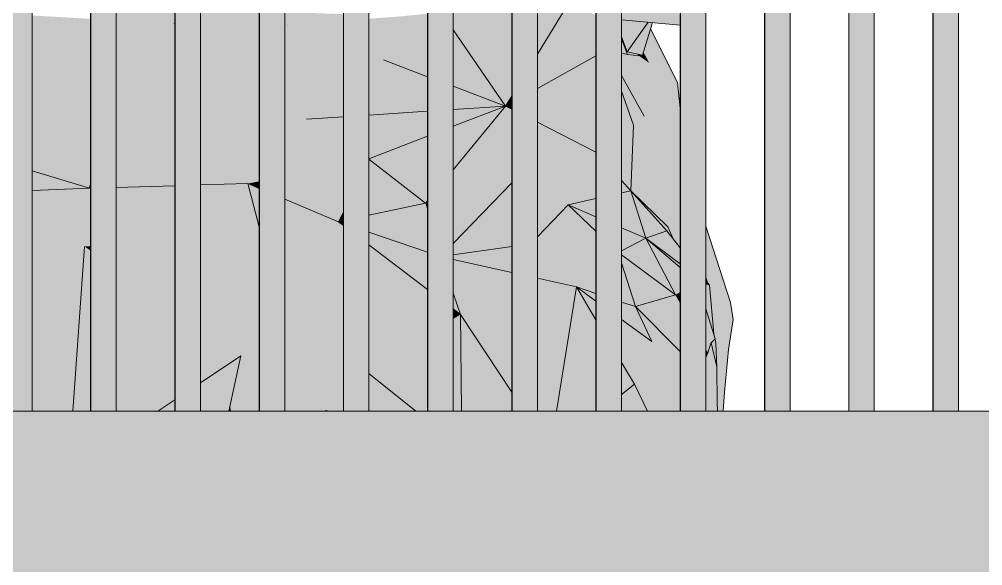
# Model space of a CAD drawing. Header units: millimetres. Extents: x 365175 to 2667127, y -330297 to -162108.
# Drawn here: x 1911026 to 1912167, y -319094 to -318447 of the extents above; entities that cross this region are included whole.
import ezdxf

# ---------------------------------------------------------------- set-up
doc = ezdxf.new("R2010")
doc.units = ezdxf.units.MM
doc.header["$MEASUREMENT"] = 0
doc.layers.add('Cars', color=7, linetype='Continuous')
doc.layers.add('TopoAlt', color=7, linetype='Continuous')

# ---------------------------------------------------------------- blocks, each defined once
blk = doc.blocks.new('Élément de coupe_125_6', base_point=(1445436.1, -319511))
at = {"layer": 'TopoAlt', "linetype": 'Continuous', "lineweight": 0, "true_color": 0x000000}
blk.add_hatch(color=18, dxfattribs=at).paths.add_polyline_path([(1882185.2, -318911), (1882185.2, -319511), (1914672.8, -319511), (1914672.8, -318911)])
at = {"layer": 'TopoAlt', "color": 190, "linetype": 'Continuous', "lineweight": 5, "true_color": 0x8002ff}
blk.add_line((1914672.8, -318911), (1882185.2, -318911), dxfattribs=at)
blk = doc.blocks.new('Élément de coupe_464_6', base_point=(1445436.1, -319511))
at = {"linetype": 'Continuous', "lineweight": 0, "true_color": 0x000000}
for points in [[(1911010.5, -318911), (1911010.9, -318911), (1911010.9, -317931), (1911010.5, -317931)], [(1911010.5, -318911), (1911010.9, -318911), (1911010.9, -317931), (1911010.5, -317931)], [(1911010.9, -318911), (1911040.9, -318911), (1911040.9, -317931), (1911010.9, -317931)]]:
    blk.add_hatch(color=18, dxfattribs=at).paths.add_polyline_path(points)
at = {"color": 18, "linetype": 'Continuous', "lineweight": 5, "true_color": 0x330000}
for p, q in [((1911010.5, -317931), (1911010.9, -317931)), ((1911010.5, -318911), (1911010.5, -317931)), ((1911010.9, -317931), (1911040.9, -317931)), ((1911010.9, -318911), (1911010.9, -317931)), ((1911040.9, -318911), (1911040.9, -317931))]:
    blk.add_line(p, q, dxfattribs=at)
blk = doc.blocks.new('Élément de coupe_465_6', base_point=(1445436.1, -319511))
at = {"linetype": 'Continuous', "lineweight": 0, "true_color": 0x000000}
for points in [[(1911110.3, -318911), (1911110.6, -318911), (1911110.6, -317931), (1911110.3, -317931)], [(1911110.3, -318911), (1911110.6, -318911), (1911110.6, -317931), (1911110.3, -317931)], [(1911110.6, -318911), (1911140.6, -318911), (1911140.6, -317931), (1911110.6, -317931)]]:
    blk.add_hatch(color=18, dxfattribs=at).paths.add_polyline_path(points)
at = {"color": 18, "linetype": 'Continuous', "lineweight": 5, "true_color": 0x330000}
for p, q in [((1911110.3, -317931), (1911110.6, -317931)), ((1911110.3, -318911), (1911110.3, -317931)), ((1911110.6, -317931), (1911140.6, -317931)), ((1911110.6, -318911), (1911110.6, -317931)), ((1911140.6, -318911), (1911140.6, -317931))]:
    blk.add_line(p, q, dxfattribs=at)
blk = doc.blocks.new('Élément de coupe_466_6', base_point=(1445436.1, -319511))
at = {"linetype": 'Continuous', "lineweight": 0, "true_color": 0x000000}
for points in [[(1911210.1, -318911), (1911210.4, -318911), (1911210.4, -317931), (1911210.1, -317931)], [(1911210.1, -318911), (1911210.4, -318911), (1911210.4, -317931), (1911210.1, -317931)], [(1911210.4, -318911), (1911240.4, -318911), (1911240.4, -317931), (1911210.4, -317931)]]:
    blk.add_hatch(color=18, dxfattribs=at).paths.add_polyline_path(points)
at = {"color": 18, "linetype": 'Continuous', "lineweight": 5, "true_color": 0x330000}
for p, q in [((1911210.1, -317931), (1911210.4, -317931)), ((1911210.1, -318911), (1911210.1, -317931)), ((1911210.4, -317931), (1911240.4, -317931)), ((1911210.4, -318911), (1911210.4, -317931)), ((1911240.4, -318911), (1911240.4, -317931))]:
    blk.add_line(p, q, dxfattribs=at)
blk = doc.blocks.new('Élément de coupe_467_6', base_point=(1445436.1, -319511))
at = {"linetype": 'Continuous', "lineweight": 0, "true_color": 0x000000}
for points in [[(1911309.8, -318911), (1911310.1, -318911), (1911310.1, -317931), (1911309.8, -317931)], [(1911309.8, -318911), (1911310.1, -318911), (1911310.1, -317931), (1911309.8, -317931)], [(1911310.1, -318911), (1911340.1, -318911), (1911340.1, -317931), (1911310.1, -317931)]]:
    blk.add_hatch(color=18, dxfattribs=at).paths.add_polyline_path(points)
at = {"color": 18, "linetype": 'Continuous', "lineweight": 5, "true_color": 0x330000}
for p, q in [((1911309.8, -317931), (1911310.1, -317931)), ((1911309.8, -318911), (1911309.8, -317931)), ((1911310.1, -317931), (1911340.1, -317931)), ((1911310.1, -318911), (1911310.1, -317931)), ((1911340.1, -318911), (1911340.1, -317931))]:
    blk.add_line(p, q, dxfattribs=at)
blk = doc.blocks.new('Élément de coupe_468_6', base_point=(1445436.1, -319511))
at = {"linetype": 'Continuous', "lineweight": 0, "true_color": 0x000000}
for points in [[(1911409.6, -318911), (1911409.9, -318911), (1911409.9, -317931), (1911409.6, -317931)], [(1911409.6, -318911), (1911409.9, -318911), (1911409.9, -317931), (1911409.6, -317931)], [(1911409.9, -318911), (1911439.9, -318911), (1911439.9, -317931), (1911409.9, -317931)]]:
    blk.add_hatch(color=18, dxfattribs=at).paths.add_polyline_path(points)
at = {"color": 18, "linetype": 'Continuous', "lineweight": 5, "true_color": 0x330000}
for p, q in [((1911409.6, -317931), (1911409.9, -317931)), ((1911409.6, -318911), (1911409.6, -317931)), ((1911409.9, -317931), (1911439.9, -317931)), ((1911409.9, -318911), (1911409.9, -317931)), ((1911439.9, -318911), (1911439.9, -317931))]:
    blk.add_line(p, q, dxfattribs=at)
blk = doc.blocks.new('Élément de coupe_469_6', base_point=(1445436.1, -319511))
at = {"linetype": 'Continuous', "lineweight": 0, "true_color": 0x000000}
for points in [[(1911509.3, -318911), (1911509.7, -318911), (1911509.7, -317931), (1911509.3, -317931)], [(1911509.3, -318911), (1911509.7, -318911), (1911509.7, -317931), (1911509.3, -317931)], [(1911509.7, -318911), (1911539.7, -318911), (1911539.7, -317931), (1911509.7, -317931)]]:
    blk.add_hatch(color=18, dxfattribs=at).paths.add_polyline_path(points)
at = {"color": 18, "linetype": 'Continuous', "lineweight": 5, "true_color": 0x330000}
for p, q in [((1911509.3, -317931), (1911509.7, -317931)), ((1911509.3, -318911), (1911509.3, -317931)), ((1911509.7, -317931), (1911539.7, -317931)), ((1911509.7, -318911), (1911509.7, -317931)), ((1911539.7, -318911), (1911539.7, -317931))]:
    blk.add_line(p, q, dxfattribs=at)
blk = doc.blocks.new('Élément de coupe_470_6', base_point=(1445436.1, -319511))
at = {"linetype": 'Continuous', "lineweight": 0, "true_color": 0x000000}
for points in [[(1911609.1, -318911), (1911609.4, -318911), (1911609.4, -317931), (1911609.1, -317931)], [(1911609.1, -318911), (1911609.4, -318911), (1911609.4, -317931), (1911609.1, -317931)], [(1911609.4, -318911), (1911639.4, -318911), (1911639.4, -317931), (1911609.4, -317931)]]:
    blk.add_hatch(color=18, dxfattribs=at).paths.add_polyline_path(points)
at = {"color": 18, "linetype": 'Continuous', "lineweight": 5, "true_color": 0x330000}
for p, q in [((1911609.1, -317931), (1911609.4, -317931)), ((1911609.1, -318911), (1911609.1, -317931)), ((1911609.4, -317931), (1911639.4, -317931)), ((1911609.4, -318911), (1911609.4, -317931)), ((1911639.4, -318911), (1911639.4, -317931))]:
    blk.add_line(p, q, dxfattribs=at)
blk = doc.blocks.new('Élément de coupe_471_6', base_point=(1445436.1, -319511))
at = {"linetype": 'Continuous', "lineweight": 0, "true_color": 0x000000}
for points in [[(1911708.8, -318911), (1911709.2, -318911), (1911709.2, -317931), (1911708.8, -317931)], [(1911708.8, -318911), (1911709.2, -318911), (1911709.2, -317931), (1911708.8, -317931)], [(1911709.2, -318911), (1911739.2, -318911), (1911739.2, -317931), (1911709.2, -317931)]]:
    blk.add_hatch(color=18, dxfattribs=at).paths.add_polyline_path(points)
at = {"color": 18, "linetype": 'Continuous', "lineweight": 5, "true_color": 0x330000}
for p, q in [((1911708.8, -317931), (1911709.2, -317931)), ((1911708.8, -318911), (1911708.8, -317931)), ((1911709.2, -317931), (1911739.2, -317931)), ((1911709.2, -318911), (1911709.2, -317931)), ((1911739.2, -318911), (1911739.2, -317931))]:
    blk.add_line(p, q, dxfattribs=at)
blk = doc.blocks.new('Élément de coupe_472_6', base_point=(1445436.1, -319511))
at = {"linetype": 'Continuous', "lineweight": 0, "true_color": 0x000000}
for points in [[(1911808.6, -318911), (1911808.9, -318911), (1911808.9, -317931), (1911808.6, -317931)], [(1911808.6, -318911), (1911808.9, -318911), (1911808.9, -317931), (1911808.6, -317931)], [(1911808.9, -318911), (1911838.9, -318911), (1911838.9, -317931), (1911808.9, -317931)]]:
    blk.add_hatch(color=18, dxfattribs=at).paths.add_polyline_path(points)
at = {"color": 18, "linetype": 'Continuous', "lineweight": 5, "true_color": 0x330000}
for p, q in [((1911808.6, -317931), (1911808.9, -317931)), ((1911808.6, -318911), (1911808.6, -317931)), ((1911808.9, -317931), (1911838.9, -317931)), ((1911808.9, -318911), (1911808.9, -317931)), ((1911838.9, -318911), (1911838.9, -317931))]:
    blk.add_line(p, q, dxfattribs=at)
blk = doc.blocks.new('Élément de coupe_473_6', base_point=(1445436.1, -319511))
at = {"linetype": 'Continuous', "lineweight": 0, "true_color": 0x000000}
for points in [[(1911908.3, -318911), (1911908.7, -318911), (1911908.7, -317931), (1911908.3, -317931)], [(1911908.3, -318911), (1911908.7, -318911), (1911908.7, -317931), (1911908.3, -317931)], [(1911908.7, -318911), (1911938.7, -318911), (1911938.7, -317931), (1911908.7, -317931)]]:
    blk.add_hatch(color=18, dxfattribs=at).paths.add_polyline_path(points)
at = {"color": 18, "linetype": 'Continuous', "lineweight": 5, "true_color": 0x330000}
for p, q in [((1911908.3, -317931), (1911908.7, -317931)), ((1911908.3, -318911), (1911908.3, -317931)), ((1911908.7, -317931), (1911938.7, -317931)), ((1911908.7, -318911), (1911908.7, -317931)), ((1911938.7, -318911), (1911938.7, -317931))]:
    blk.add_line(p, q, dxfattribs=at)
blk = doc.blocks.new('Élément de coupe_474_6', base_point=(1445436.1, -319511))
at = {"linetype": 'Continuous', "lineweight": 0, "true_color": 0x000000}
for points in [[(1912008.1, -318911), (1912008.4, -318911), (1912008.4, -317931), (1912008.1, -317931)], [(1912008.1, -318911), (1912008.4, -318911), (1912008.4, -317931), (1912008.1, -317931)], [(1912008.4, -318911), (1912038.4, -318911), (1912038.4, -317931), (1912008.4, -317931)]]:
    blk.add_hatch(color=18, dxfattribs=at).paths.add_polyline_path(points)
at = {"color": 18, "linetype": 'Continuous', "lineweight": 5, "true_color": 0x330000}
for p, q in [((1912008.1, -317931), (1912008.4, -317931)), ((1912008.1, -318911), (1912008.1, -317931)), ((1912008.4, -317931), (1912038.4, -317931)), ((1912008.4, -318911), (1912008.4, -317931)), ((1912038.4, -318911), (1912038.4, -317931))]:
    blk.add_line(p, q, dxfattribs=at)
blk = doc.blocks.new('Élément de coupe_475_6', base_point=(1445436.1, -319511))
at = {"linetype": 'Continuous', "lineweight": 0, "true_color": 0x000000}
for points in [[(1912107.9, -318911), (1912108.2, -318911), (1912108.2, -317931), (1912107.9, -317931)], [(1912107.9, -318911), (1912108.2, -318911), (1912108.2, -317931), (1912107.9, -317931)], [(1912108.2, -318911), (1912138.2, -318911), (1912138.2, -317931), (1912108.2, -317931)]]:
    blk.add_hatch(color=18, dxfattribs=at).paths.add_polyline_path(points)
at = {"color": 18, "linetype": 'Continuous', "lineweight": 5, "true_color": 0x330000}
for p, q in [((1912107.9, -317931), (1912108.2, -317931)), ((1912107.9, -318911), (1912107.9, -317931)), ((1912108.2, -317931), (1912138.2, -317931)), ((1912108.2, -318911), (1912108.2, -317931)), ((1912138.2, -318911), (1912138.2, -317931))]:
    blk.add_line(p, q, dxfattribs=at)
blk = doc.blocks.new('Élément de coupe_489_6', base_point=(1445436.1, -319511))
at = {"layer": 'Cars', "linetype": 'Continuous', "lineweight": 0, "true_color": 0x000000}
for points in [[(1911739.2, -318436.2), (1911739.2, -318447.4), (1911808.6, -318453.8), (1911808.6, -318443.6), (1911778.2, -318384.3)], [(1911196.5, -318433.3), (1911140.6, -318431.5), (1911140.6, -318446), (1911205.8, -318451.9)], [(1911210.1, -318435.1), (1911196.5, -318433.3), (1911205.8, -318451.9), (1911210.1, -318451.9)], [(1911309.8, -318437.3), (1911240.4, -318434.9), (1911240.4, -318439.2), (1911309.8, -318448.5)], [(1911409.6, -318440.8), (1911340.1, -318438.4), (1911340.1, -318452.6), (1911343.7, -318453.1), (1911409.6, -318448.3)], [(1911539.7, -318459.5), (1911601.8, -318549.8), (1911609.1, -318537.9), (1911609.1, -318433.5), (1911539.7, -318437.7)], [(1911639.4, -318528.8), (1911708.8, -318490), (1911708.8, -318467.4), (1911675.6, -318429.5), (1911639.4, -318488.4)], [(1911639.4, -318488.4), (1911675.6, -318429.5), (1911639.4, -318431.7)], [(1911675.6, -318429.5), (1911708.8, -318467.4), (1911708.8, -318441.6)], [(1911110.3, -318446.4), (1911040.9, -318442.4), (1911040.9, -318442.7), (1911110.3, -318476.1)], [(1911040.9, -318471.5), (1911110.3, -318487.5), (1911110.3, -318476.1), (1911040.9, -318442.7)], [(1911140.6, -318448.1), (1911205.8, -318451.9), (1911140.6, -318446)], [(1911140.6, -318448.1), (1911140.6, -318490.7), (1911156, -318498), (1911205.8, -318451.9)], [(1911309.8, -318448.5), (1911240.4, -318439.2), (1911240.4, -318452.2), (1911309.8, -318452.8)], [(1911409.6, -318448.3), (1911343.7, -318453.1), (1911409.6, -318477.5)], [(1911439.9, -318488.8), (1911457, -318495.1), (1911479.6, -318443.3), (1911439.9, -318446.2)], [(1911457, -318495.1), (1911509.3, -318451.8), (1911509.3, -318440.3), (1911479.6, -318443.3)], [(1911770.5, -318450.3), (1911739.2, -318447.4), (1911739.2, -318467.8), (1911745.7, -318485.4)], [(1911739.2, -318447.4), (1911739.2, -318453.7), (1911757, -318469.5), (1911770.5, -318450.3)], [(1911156, -318498), (1911210.1, -318497.5), (1911210.1, -318452.6), (1911205.8, -318451.9)], [(1911205.8, -318451.9), (1911210.1, -318452.6), (1911210.1, -318451.9)], [(1911309.8, -318452.8), (1911240.4, -318452.2), (1911240.4, -318457.8), (1911309.8, -318469.8)], [(1911240.4, -318457.8), (1911240.4, -318497.2), (1911309.8, -318496.6), (1911309.8, -318469.8)], [(1911340.1, -318453), (1911343.7, -318453.1), (1911340.1, -318452.6)], [(1911340.1, -318475), (1911409.6, -318487), (1911409.6, -318477.5), (1911343.7, -318453.1), (1911340.1, -318453)], [(1911457, -318495.1), (1911509.3, -318514.9), (1911509.3, -318451.8)], [(1911539.7, -318459.5), (1911539.7, -318526.3), (1911601.8, -318549.8)], [(1911745.7, -318485.4), (1911763.7, -318489.5), (1911775.7, -318450.8), (1911770.5, -318450.3)], [(1911757, -318469.5), (1911756.2, -318487.8), (1911763.7, -318489.5), (1911775.7, -318450.8), (1911770.5, -318450.3)], [(1911759.6, -318490), (1911805.2, -318521.9), (1911773.4, -318458.1), (1911763.7, -318489.5), (1911759.7, -318488.6)], [(1911040.9, -318493), (1911110.3, -318496), (1911110.3, -318487.5), (1911040.9, -318471.5)], [(1911744.2, -318481.2), (1911739.2, -318467.8), (1911739.2, -318470.1), (1911743.2, -318481)], [(1911744.2, -318481.2), (1911739.2, -318467.8), (1911739.2, -318470.1), (1911743.2, -318481)], [(1911739.2, -318470.1), (1911739.2, -318487), (1911746.1, -318488.8)], [(1911739.2, -318470.1), (1911739.2, -318472), (1911744.7, -318487.3), (1911745.8, -318487.9)], [(1911340.1, -318475), (1911340.1, -318496.3), (1911409.6, -318495.6), (1911409.6, -318487)], [(1911743.2, -318481), (1911746.1, -318488.8), (1911759.6, -318490), (1911758.8, -318488.4), (1911745.7, -318485.4), (1911744.2, -318481.2)], [(1911743.2, -318481), (1911746.1, -318488.8), (1911759.6, -318490), (1911758.8, -318488.4), (1911745.7, -318485.4), (1911744.2, -318481.2)], [(1911110.3, -318496), (1911040.9, -318493), (1911040.9, -318552.1), (1911110.3, -318581.9)], [(1911140.6, -318494.5), (1911156, -318498), (1911140.6, -318490.7)], [(1911140.6, -318497.4), (1911156, -318498), (1911140.6, -318494.5)], [(1911409.6, -318495.6), (1911340.1, -318496.3), (1911340.1, -318557), (1911365.9, -318565.3), (1911409.6, -318531.7)], [(1911439.9, -318488.8), (1911439.9, -318492.2), (1911457, -318495.1)], [(1911439.9, -318495.3), (1911457, -318495.1), (1911439.9, -318492.2)], [(1911439.9, -318508.3), (1911457, -318495.1), (1911439.9, -318495.3)], [(1911439.9, -318560.4), (1911509.3, -318555.8), (1911509.3, -318514.9), (1911457, -318495.1), (1911439.9, -318508.3)], [(1911708.8, -318490), (1911639.4, -318528.8), (1911639.4, -318568.9), (1911708.8, -318604.2)], [(1911746.1, -318488.8), (1911739.2, -318487), (1911739.2, -318513.3), (1911765.9, -318561.6)], [(1911759.6, -318490), (1911746.1, -318488.8), (1911765.9, -318561.6)], [(1911751.2, -318489.2), (1911754.8, -318490.2), (1911761, -318506), (1911759.6, -318490)], [(1911758.8, -318488.4), (1911759.6, -318490), (1911759.7, -318488.6)], [(1911758.8, -318488.4), (1911759.6, -318490), (1911759.7, -318488.6)], [(1911759.7, -318488.6), (1911759.6, -318490), (1911771.8, -318498.6), (1911764.9, -318485.7), (1911763.7, -318489.5)], [(1911759.6, -318490), (1911765.9, -318561.6), (1911805.2, -318521.9)], [(1911761, -318506), (1911767.1, -318536.1), (1911770.8, -318556.7), (1911779.2, -318548.1), (1911772.6, -318503.4), (1911771.8, -318498.6), (1911759.6, -318490)], [(1911156, -318498), (1911140.6, -318497.4), (1911140.6, -318539.5)], [(1911156, -318498), (1911140.6, -318539.5), (1911140.6, -318585.7), (1911210.1, -318579.4), (1911210.1, -318515.4)], [(1911156, -318498), (1911210.1, -318515.4), (1911210.1, -318497.5)], [(1911240.4, -318525.1), (1911309.8, -318547.3), (1911309.8, -318496.6), (1911240.4, -318497.2)], [(1911765.9, -318561.6), (1911739.2, -318513.3), (1911739.2, -318531.9), (1911753.2, -318572.4)], [(1911309.8, -318547.3), (1911240.4, -318525.1), (1911240.4, -318576.7), (1911309.8, -318570.4)], [(1911539.7, -318553.8), (1911601.8, -318549.8), (1911539.7, -318526.3)], [(1911805.2, -318521.9), (1911765.9, -318561.6), (1911808.6, -318642.6), (1911808.6, -318552.2)], [(1911365.9, -318565.3), (1911409.6, -318562.4), (1911409.6, -318531.7)], [(1911609.1, -318537.9), (1911601.8, -318549.8), (1911609.1, -318545.7)], [(1911739.2, -318531.9), (1911739.2, -318583.2), (1911753.2, -318572.4)], [(1911040.9, -318552.1), (1911040.9, -318585.1), (1911110.3, -318587), (1911110.3, -318581.9)], [(1911539.7, -318573.6), (1911539.7, -318625.1), (1911601.8, -318549.8)], [(1911539.7, -318625.1), (1911539.7, -318655.2), (1911609.1, -318635.1), (1911609.1, -318591.5), (1911601.8, -318549.8)], [(1911539.7, -318573.6), (1911601.8, -318549.8), (1911539.7, -318553.8)], [(1911601.8, -318549.8), (1911609.1, -318553.4), (1911609.1, -318545.7)], [(1911601.8, -318549.8), (1911609.1, -318591.5), (1911609.1, -318553.4)], [(1911770.8, -318556.7), (1911775.1, -318578.9), (1911788.5, -318604.4), (1911779.2, -318548.1)], [(1911340.1, -318567.6), (1911365.9, -318565.3), (1911340.1, -318557)], [(1911365.9, -318565.3), (1911409.6, -318593.1), (1911409.6, -318562.4)], [(1911439.9, -318612), (1911509.3, -318585.3), (1911509.3, -318555.8), (1911439.9, -318560.4)], [(1911753.2, -318572.4), (1911808.6, -318649.2), (1911808.6, -318642.6), (1911765.9, -318561.6)], [(1911309.8, -318570.4), (1911240.4, -318576.7), (1911240.4, -318624), (1911296.4, -318641.5), (1911309.8, -318626.8)], [(1911340.1, -318593.5), (1911365.9, -318565.3), (1911340.1, -318567.6)], [(1911340.1, -318593.5), (1911340.1, -318632.5), (1911409.6, -318618.3), (1911409.6, -318593.1), (1911365.9, -318565.3)], [(1911639.4, -318568.9), (1911639.4, -318626.2), (1911708.8, -318605.7), (1911708.8, -318604.2)], [(1911739.2, -318583.2), (1911739.2, -318637.7), (1911750, -318650), (1911753.2, -318572.4)], [(1911750, -318650), (1911793.7, -318692.8), (1911753.2, -318572.4)], [(1911808.6, -318649.2), (1911753.2, -318572.4), (1911793.7, -318692.8), (1911808.6, -318679.2)], [(1911040.9, -318585.1), (1911040.9, -318626.5), (1911109.1, -318646.9), (1911110.3, -318641.7), (1911110.3, -318587)], [(1911210.1, -318579.4), (1911140.6, -318585.7), (1911140.6, -318592.9), (1911210.1, -318614.5)], [(1911439.9, -318612), (1911439.9, -318612.4), (1911506.9, -318664.7), (1911509.3, -318661.8), (1911509.3, -318585.3)], [(1911775.1, -318578.9), (1911784.5, -318613.6), (1911785.4, -318617.1), (1911794.2, -318629.2), (1911792, -318618.5), (1911788.5, -318604.4)], [(1911140.6, -318646), (1911210.1, -318644), (1911210.1, -318614.5), (1911140.6, -318592.9)], [(1911639.4, -318626.2), (1911639.4, -318646.1), (1911676, -318666.8), (1911708.8, -318608.4), (1911708.8, -318605.7)], [(1911676, -318666.8), (1911708.8, -318659.3), (1911708.8, -318608.4)], [(1911340.1, -318632.5), (1911340.1, -318659.9), (1911403.9, -318686.6), (1911409.6, -318674.8), (1911409.6, -318618.3)], [(1911439.9, -318612.4), (1911439.9, -318679), (1911506.9, -318664.7)], [(1911794.2, -318629.2), (1911785.4, -318617.1), (1911808.6, -318676.6), (1911808.6, -318673.3), (1911804, -318658.8)], [(1911040.9, -318649.6), (1911109.1, -318646.9), (1911040.9, -318626.5)], [(1911240.4, -318643.1), (1911296.4, -318641.5), (1911240.4, -318624)], [(1911296.4, -318641.5), (1911309.8, -318638.8), (1911309.8, -318626.8)], [(1911109.1, -318646.9), (1911110.3, -318646.9), (1911110.3, -318641.7)], [(1911210.1, -318644), (1911140.6, -318646), (1911140.6, -318655.6), (1911210.1, -318674.6)], [(1911240.4, -318643.1), (1911240.4, -318682.9), (1911309.8, -318701.9), (1911309.8, -318692.6), (1911296.4, -318641.5)], [(1911296.4, -318641.5), (1911309.8, -318647.1), (1911309.8, -318638.8)], [(1911296.4, -318641.5), (1911309.8, -318692.6), (1911309.8, -318647.1)], [(1911539.7, -318655.2), (1911539.7, -318712.4), (1911609.1, -318640.5), (1911609.1, -318635.1)], [(1911539.7, -318712.4), (1911539.7, -318725.8), (1911609.1, -318716), (1911609.1, -318640.5)], [(1911739.2, -318637.7), (1911739.2, -318652.5), (1911750, -318650)], [(1911109.1, -318646.9), (1911040.9, -318649.6), (1911040.9, -318698.4), (1911103.2, -318715.9)], [(1911109.1, -318646.9), (1911103.2, -318715.9), (1911110.3, -318715.5), (1911110.3, -318647.3)], [(1911109.1, -318646.9), (1911110.3, -318647.3), (1911110.3, -318646.9)], [(1911639.4, -318646.1), (1911639.4, -318704.4), (1911676, -318666.8)], [(1911750, -318650), (1911739.2, -318652.5), (1911739.2, -318693.8), (1911767.7, -318706)], [(1911750, -318650), (1911767.7, -318706), (1911792.7, -318697.4)], [(1911750, -318650), (1911792.7, -318697.4), (1911793.7, -318692.8)], [(1911140.6, -318713.5), (1911210.1, -318709.1), (1911210.1, -318674.6), (1911140.6, -318655.6)], [(1911340.1, -318659.9), (1911340.1, -318697.8), (1911403.9, -318686.6)], [(1911439.9, -318679), (1911439.9, -318699), (1911509.3, -318722.7), (1911509.3, -318673.3), (1911506.9, -318664.7)], [(1911506.9, -318664.7), (1911509.3, -318664), (1911509.3, -318661.8)], [(1911506.9, -318664.7), (1911509.3, -318673.3), (1911509.3, -318664)], [(1911639.4, -318704.4), (1911639.4, -318713.6), (1911708.8, -318720.4), (1911708.8, -318697.9), (1911676, -318666.8)], [(1911676, -318666.8), (1911708.8, -318680.8), (1911708.8, -318659.3)], [(1911676, -318666.8), (1911708.8, -318697.9), (1911708.8, -318680.8)], [(1911403.9, -318686.6), (1911409.6, -318685.4), (1911409.6, -318674.8)], [(1911240.4, -318682.9), (1911240.4, -318707.2), (1911309.8, -318702.8), (1911309.8, -318701.9)], [(1911403.9, -318686.6), (1911340.1, -318697.8), (1911340.1, -318777.6), (1911389.1, -318910)], [(1911403.9, -318686.6), (1911389.1, -318910), (1911409.6, -318890.5), (1911409.6, -318716.8)], [(1911403.9, -318686.6), (1911409.6, -318688.6), (1911409.6, -318685.4)], [(1911403.9, -318686.6), (1911409.6, -318716.8), (1911409.6, -318691)], [(1911403.9, -318686.6), (1911409.6, -318691), (1911409.6, -318688.6)], [(1911793.7, -318692.8), (1911800.7, -318707.6), (1911808.6, -318717.7), (1911808.6, -318679.2)], [(1911040.9, -318698.4), (1911040.9, -318717.9), (1911103.2, -318715.9)], [(1911509.3, -318722.7), (1911439.9, -318699), (1911439.9, -318714), (1911509.3, -318766.8)], [(1911739.2, -318693.8), (1911739.2, -318720.9), (1911767.7, -318706)], [(1911767.7, -318706), (1911808.6, -318736.3), (1911808.6, -318717.7), (1911792.7, -318697.4)], [(1911792.7, -318697.4), (1911796.6, -318702.4), (1911800.7, -318707.6), (1911793.7, -318692.8)], [(1911868, -318782.1), (1911838.9, -318691.8), (1911838.9, -318692.2), (1911868.8, -318787.1)], [(1911868.8, -318787.1), (1911838.9, -318692.2), (1911838.9, -318693.8), (1911871.2, -318802.5)], [(1911838.9, -318693.8), (1911838.9, -318748.1), (1911839.3, -318751.8), (1911871.2, -318802.5)], [(1911210.1, -318709.1), (1911140.6, -318713.5), (1911140.6, -318742.1), (1911210.1, -318790.7)], [(1911240.4, -318811.9), (1911288.1, -318845.3), (1911309.8, -318718), (1911309.8, -318702.8), (1911240.4, -318707.2)], [(1911767.7, -318706), (1911739.2, -318720.9), (1911739.2, -318725.8), (1911802.8, -318773.2)], [(1911767.7, -318706), (1911802.8, -318773.2), (1911808.6, -318770), (1911808.6, -318741)], [(1911767.7, -318706), (1911808.6, -318741), (1911808.6, -318736.3)], [(1911103.2, -318715.9), (1911040.9, -318717.9), (1911040.9, -318911), (1911089.2, -318911)], [(1911103.2, -318715.9), (1911089.2, -318911), (1911110.3, -318911), (1911110.3, -318720.9)], [(1911103.2, -318715.9), (1911110.3, -318720.9), (1911110.3, -318715.5)], [(1911288.1, -318845.3), (1911309.8, -318859.2), (1911309.8, -318718)], [(1911509.3, -318766.8), (1911439.9, -318714), (1911439.9, -318862.6), (1911509.3, -318820.3)], [(1911539.7, -318725.8), (1911539.7, -318731.3), (1911609.1, -318746.8), (1911609.1, -318716)], [(1911639.4, -318713.6), (1911639.4, -318720.5), (1911685.6, -318763.9), (1911708.8, -318744.8), (1911708.8, -318720.4)], [(1911639.4, -318720.5), (1911639.4, -318753.6), (1911685.6, -318763.9)], [(1911539.7, -318731.3), (1911539.7, -318771.3), (1911548.4, -318796.5), (1911609.1, -318782.1), (1911609.1, -318746.8)], [(1911802.8, -318773.2), (1911739.2, -318725.8), (1911739.2, -318735.3), (1911755.4, -318787.2)], [(1911739.2, -318735.3), (1911739.2, -318781.8), (1911755.4, -318787.2)], [(1911140.6, -318911), (1911189.9, -318911), (1911210.1, -318897.5), (1911210.1, -318790.7), (1911140.6, -318742.1)], [(1911685.6, -318763.9), (1911708.8, -318771.7), (1911708.8, -318744.8)], [(1911040.9, -318868.3), (1911050.9, -318911), (1911089.2, -318911), (1911092.5, -318864.6), (1911066.8, -318754.8), (1911040.9, -318751.8)], [(1911639.4, -318753.6), (1911639.4, -318774.9), (1911685.6, -318763.9)], [(1911838.9, -318748.1), (1911838.9, -318750.4), (1911839.3, -318751.8)], [(1911838.9, -318750.4), (1911838.9, -318751), (1911839.3, -318751.8)], [(1911839.3, -318751.8), (1911838.9, -318751), (1911838.9, -318756.5), (1911839.1, -318756.8)], [(1911838.9, -318758.8), (1911843.1, -318761.8), (1911838.9, -318756.5)], [(1911839.3, -318751.8), (1911839.1, -318756.8), (1911840.3, -318758.3)], [(1911871.2, -318802.5), (1911839.3, -318751.8), (1911841.9, -318760.4), (1911843.1, -318761.8), (1911843.3, -318765), (1911865.8, -318837.9)], [(1911841.9, -318760.4), (1911839.3, -318751.8), (1911840.3, -318758.3)], [(1911140.6, -318766.7), (1911140.6, -318911), (1911188.2, -318911), (1911157.7, -318770.2)], [(1911639.4, -318911), (1911662, -318911), (1911685.6, -318763.9), (1911639.4, -318774.9)], [(1911662, -318911), (1911708.8, -318911), (1911708.8, -318802.6), (1911685.6, -318763.9)], [(1911685.6, -318763.9), (1911708.8, -318802.6), (1911708.8, -318780.6)], [(1911685.6, -318763.9), (1911708.8, -318780.6), (1911708.8, -318771.7)], [(1911838.9, -318758.8), (1911838.9, -318760.9), (1911843.1, -318761.8)], [(1911843.1, -318761.8), (1911838.9, -318760.9), (1911838.9, -318789.7), (1911848.3, -318819.3)], [(1911843.3, -318765), (1911845.9, -318793.2), (1911861.1, -318888.3), (1911865.8, -318837.9)], [(1911340.1, -318777.6), (1911340.1, -318878.6), (1911389.1, -318910)], [(1911539.7, -318771.3), (1911539.7, -318789.9), (1911548.4, -318796.5)], [(1911755.4, -318787.2), (1911808.6, -318840.3), (1911808.6, -318791.4), (1911802.8, -318773.2)], [(1911802.8, -318773.2), (1911808.6, -318783.6), (1911808.6, -318770)], [(1911802.8, -318773.2), (1911808.6, -318791.4), (1911808.6, -318783.6)], [(1911240.4, -318811.9), (1911254.5, -318821.8), (1911245.9, -318790.3), (1911240.4, -318789)], [(1911539.7, -318789.9), (1911539.7, -318801.8), (1911548.4, -318796.5)], [(1911548.4, -318796.5), (1911609.1, -318888.5), (1911609.1, -318782.1)], [(1911755.4, -318787.2), (1911739.2, -318781.8), (1911739.2, -318802.4), (1911775, -318828.3)], [(1911755.4, -318787.2), (1911775, -318828.3), (1911808.6, -318849.1), (1911808.6, -318840.3)], [(1911850.1, -318825.1), (1911838.9, -318789.7), (1911838.9, -318803.1), (1911845, -318830.4)], [(1911210.1, -318800.9), (1911203.2, -318813), (1911210.1, -318844.6)], [(1911539.7, -318911), (1911549.5, -318911), (1911548.4, -318796.5), (1911539.7, -318801.8)], [(1911548.4, -318796.5), (1911549.5, -318911), (1911609.1, -318911), (1911609.1, -318888.5)], [(1911775, -318828.3), (1911739.2, -318802.4), (1911739.2, -318853.2), (1911754.6, -318879)], [(1911845, -318830.4), (1911838.9, -318803.1), (1911838.9, -318825.3), (1911841.4, -318841.9)], [(1911861.1, -318888.3), (1911845.9, -318793.2), (1911848.3, -318819.3), (1911850.1, -318825.1), (1911850.8, -318831), (1911851.8, -318858.4), (1911851.9, -318863.1)], [(1911240.4, -318877.2), (1911288.1, -318845.3), (1911240.4, -318811.9)], [(1911240.4, -318811.9), (1911240.4, -318877.2), (1911263.2, -318862), (1911254.5, -318821.8)], [(1911296.5, -318850.7), (1911309.8, -318859.2), (1911309.8, -318807), (1911306.7, -318806), (1911291.9, -318832.4)], [(1911439.9, -318866.3), (1911495.3, -318911), (1911509.3, -318911), (1911509.3, -318820.3), (1911439.9, -318862.6)], [(1911838.9, -318825.3), (1911838.9, -318837.5), (1911841.4, -318841.9)], [(1911845.3, -318830), (1911851.8, -318858.4), (1911850.8, -318831), (1911849.3, -318825.9)], [(1911845.3, -318830), (1911851.8, -318858.4), (1911850.8, -318831), (1911849.3, -318825.9)], [(1911850.1, -318825.1), (1911849.3, -318825.9), (1911850.8, -318831)], [(1911850.1, -318825.1), (1911849.3, -318825.9), (1911850.8, -318831)], [(1911376.1, -318859.5), (1911389.1, -318909.1), (1911393.9, -318837.6), (1911389.4, -318835.7)], [(1911389.1, -318909.1), (1911389.3, -318909.7), (1911409.6, -318890.5), (1911409.6, -318840.2), (1911393.9, -318837.6)], [(1911754.6, -318879), (1911785.6, -318911), (1911802.3, -318911), (1911775, -318828.3)], [(1911775, -318828.3), (1911802.3, -318911), (1911808.6, -318911), (1911808.6, -318869.2)], [(1911775, -318828.3), (1911808.6, -318869.2), (1911808.6, -318849.1)], [(1911838.9, -318837.5), (1911838.9, -318847.4), (1911841.4, -318841.9)], [(1911842, -318839.9), (1911846.1, -318867.2), (1911845, -318830.3), (1911845, -318830.4)], [(1911842, -318839.9), (1911846.1, -318867.2), (1911845, -318830.3), (1911845, -318830.4)], [(1911845, -318830.3), (1911846.1, -318867.2), (1911851.8, -318858.4), (1911845.3, -318830)], [(1911845, -318830.3), (1911846.1, -318867.2), (1911851.8, -318858.4), (1911845.3, -318830)], [(1911240.4, -318911), (1911273.8, -318911), (1911288.1, -318845.3), (1911240.4, -318877.2)], [(1911273.8, -318911), (1911309.8, -318911), (1911309.8, -318859.2), (1911288.1, -318845.3)], [(1911340.1, -318878.6), (1911350.1, -318885), (1911340.1, -318845.6)], [(1911838.9, -318859), (1911846.1, -318867.2), (1911842, -318839.9), (1911841.4, -318841.9), (1911838.9, -318847.4)], [(1911838.9, -318859), (1911846.1, -318867.2), (1911842, -318839.9), (1911841.4, -318841.9), (1911838.9, -318847.4)], [(1911309.8, -318908.9), (1911309.8, -318859.2), (1911296.5, -318850.7)], [(1911464.8, -318886.3), (1911495.3, -318911), (1911509.3, -318911), (1911509.3, -318880.6), (1911504.1, -318861.9), (1911478.1, -318855), (1911463.4, -318881.3)], [(1911739.2, -318853.2), (1911739.2, -318891.1), (1911754.6, -318879)], [(1911838.9, -318911), (1911845.3, -318911), (1911846.1, -318867.2), (1911838.9, -318859)], [(1911838.9, -318911), (1911845.3, -318911), (1911846.1, -318867.2), (1911838.9, -318859)], [(1911846.1, -318867.2), (1911852.4, -318900.9), (1911851.8, -318858.4)], [(1911846.1, -318867.2), (1911852.4, -318900.9), (1911851.8, -318858.4)], [(1911092.5, -318864.6), (1911089.2, -318911), (1911102.5, -318911)], [(1911240.4, -318911), (1911273.8, -318911), (1911275.2, -318904.5), (1911263.2, -318862), (1911240.4, -318877.2)], [(1911495.3, -318911), (1911439.9, -318866.3), (1911439.9, -318911)], [(1911846.1, -318867.2), (1911845.3, -318911), (1911849.4, -318911)], [(1911846.1, -318867.2), (1911845.3, -318911), (1911849.4, -318911)], [(1911846.1, -318867.2), (1911849.4, -318911), (1911852.6, -318911), (1911852.4, -318900.9)], [(1911846.1, -318867.2), (1911849.4, -318911), (1911852.6, -318911), (1911852.4, -318900.9)], [(1911861.1, -318888.3), (1911851.9, -318863.1), (1911852.4, -318900.9), (1911852.6, -318911), (1911859.5, -318911)], [(1911340.1, -318911), (1911386.9, -318911), (1911389.1, -318910), (1911340.1, -318878.6)], [(1911340.1, -318911), (1911356, -318911), (1911350.1, -318885), (1911340.1, -318878.6)], [(1911563.9, -318879.3), (1911549.8, -318904.4), (1911551.5, -318911), (1911594.7, -318911), (1911588.8, -318888.3)], [(1911739.2, -318911), (1911769.8, -318911), (1911754.6, -318879), (1911739.2, -318891.1)], [(1911754.6, -318879), (1911769.8, -318911), (1911785.6, -318911)], [(1911389.1, -318910), (1911392.7, -318911), (1911409.6, -318911), (1911409.6, -318890.5)], [(1911389.4, -318910.1), (1911392.7, -318911), (1911409.6, -318911), (1911409.6, -318890.5), (1911389.3, -318909.7)], [(1911464.8, -318886.3), (1911471.2, -318911), (1911495.3, -318911)], [(1911189.9, -318911), (1911210.1, -318911), (1911210.1, -318897.5)], [(1911275.2, -318904.5), (1911273.8, -318911), (1911276.7, -318911)], [(1911389.1, -318910), (1911386.9, -318911), (1911389.5, -318911)], [(1911389.1, -318910), (1911389.5, -318911), (1911392.7, -318911)], [(1911392.7, -318911), (1911389.4, -318910.1), (1911389.7, -318911)], [(1911645.5, -318911), (1911647, -318911), (1911645.8, -318910.5)]]:
    blk.add_hatch(color=18, dxfattribs=at).paths.add_polyline_path(points)
at = {"layer": 'Cars', "color": 7, "linetype": 'Continuous', "lineweight": 5}
for p, q in [((1911675.6, -318429.5), (1911639.4, -318488.4)), ((1911739.2, -318447.4), (1911808.6, -318453.8)), ((1911601.8, -318549.8), (1911539.7, -318459.5)), ((1911745.7, -318485.4), (1911770.5, -318450.3)), ((1911763.7, -318489.5), (1911775.7, -318450.8)), ((1911805.2, -318521.9), (1911773.4, -318458.1)), ((1911739.2, -318467.8), (1911745.7, -318485.4)), ((1911746.1, -318488.8), (1911739.2, -318470.1)), ((1911509.3, -318514.9), (1911457, -318495.1)), ((1911708.8, -318490), (1911639.4, -318528.8)), ((1911739.2, -318487), (1911746.1, -318488.8)), ((1911745.7, -318485.4), (1911763.7, -318489.5)), ((1911759.6, -318490), (1911746.1, -318488.8)), ((1911758.8, -318488.4), (1911759.6, -318490)), ((1911765.9, -318561.6), (1911739.2, -318513.3)), ((1911601.8, -318549.8), (1911539.7, -318526.3)), ((1911808.6, -318552.2), (1911805.2, -318521.9)), ((1911609.1, -318537.9), (1911601.8, -318549.8)), ((1911753.2, -318572.4), (1911739.2, -318531.9)), ((1911539.7, -318625.1), (1911601.8, -318549.8)), ((1911601.8, -318549.8), (1911539.7, -318573.6)), ((1911601.8, -318549.8), (1911539.7, -318553.8)), ((1911609.1, -318545.7), (1911601.8, -318549.8)), ((1911609.1, -318553.4), (1911601.8, -318549.8)), ((1911409.6, -318562.4), (1911365.9, -318565.3)), ((1911509.3, -318555.8), (1911439.9, -318560.4)), ((1911708.8, -318604.2), (1911639.4, -318568.9)), ((1911750, -318650), (1911753.2, -318572.4)), ((1911509.3, -318585.3), (1911439.9, -318612)), ((1911506.9, -318664.7), (1911439.9, -318612.4)), ((1911109.1, -318646.9), (1911040.9, -318626.5)), ((1911109.1, -318646.9), (1911110.3, -318641.7)), ((1911210.1, -318644), (1911140.6, -318646)), ((1911296.4, -318641.5), (1911240.4, -318643.1)), ((1911309.8, -318647.1), (1911296.4, -318641.5)), ((1911309.8, -318692.6), (1911296.4, -318641.5)), ((1911539.7, -318712.4), (1911609.1, -318640.5)), ((1911750, -318650), (1911739.2, -318637.7)), ((1911109.1, -318646.9), (1911040.9, -318649.6)), ((1911110.3, -318646.9), (1911109.1, -318646.9)), ((1911750, -318650), (1911739.2, -318652.5)), ((1911767.7, -318706), (1911750, -318650)), ((1911792.7, -318697.4), (1911750, -318650)), ((1911793.7, -318692.8), (1911750, -318650)), ((1911403.9, -318686.6), (1911340.1, -318659.9)), ((1911506.9, -318664.7), (1911439.9, -318679)), ((1911506.9, -318664.7), (1911509.3, -318661.8)), ((1911639.4, -318704.4), (1911676, -318666.8)), ((1911708.8, -318659.3), (1911676, -318666.8)), ((1911708.8, -318697.9), (1911676, -318666.8)), ((1911708.8, -318680.8), (1911676, -318666.8)), ((1911403.9, -318686.6), (1911409.6, -318674.8)), ((1911409.6, -318685.4), (1911403.9, -318686.6)), ((1911409.6, -318691), (1911403.9, -318686.6)), ((1911409.6, -318688.6), (1911403.9, -318686.6)), ((1911509.3, -318722.7), (1911439.9, -318699)), ((1911767.7, -318706), (1911739.2, -318693.8)), ((1911792.7, -318697.4), (1911767.7, -318706)), ((1911808.6, -318717.7), (1911792.7, -318697.4)), ((1911800.7, -318707.6), (1911793.7, -318692.8)), ((1911838.9, -318691.8), (1911868, -318782.1)), ((1911739.2, -318720.9), (1911767.7, -318706)), ((1911802.8, -318773.2), (1911767.7, -318706)), ((1911808.6, -318741), (1911767.7, -318706)), ((1911808.6, -318736.3), (1911767.7, -318706)), ((1911103.2, -318715.9), (1911089.2, -318911)), ((1911509.3, -318766.8), (1911439.9, -318714)), ((1911609.1, -318716), (1911539.7, -318725.8)), ((1911609.1, -318746.8), (1911539.7, -318731.3)), ((1911802.8, -318773.2), (1911739.2, -318725.8)), ((1911755.4, -318787.2), (1911739.2, -318735.3)), ((1911685.6, -318763.9), (1911639.4, -318753.6)), ((1911843.1, -318761.8), (1911838.9, -318756.5)), ((1911662, -318911), (1911685.6, -318763.9)), ((1911708.8, -318780.6), (1911685.6, -318763.9)), ((1911708.8, -318771.7), (1911685.6, -318763.9)), ((1911708.8, -318802.6), (1911685.6, -318763.9)), ((1911843.1, -318761.8), (1911838.9, -318758.8)), ((1911848.3, -318819.3), (1911843.1, -318761.8)), ((1911548.4, -318796.5), (1911539.7, -318771.3)), ((1911755.4, -318787.2), (1911802.8, -318773.2)), ((1911548.4, -318796.5), (1911539.7, -318789.9)), ((1911755.4, -318787.2), (1911739.2, -318781.8)), ((1911808.6, -318840.3), (1911755.4, -318787.2)), ((1911775, -318828.3), (1911755.4, -318787.2)), ((1911850.1, -318825.1), (1911838.9, -318789.7)), ((1911868.8, -318787.1), (1911868, -318782.1)), ((1911871.2, -318802.5), (1911868.8, -318787.1)), ((1911609.1, -318888.5), (1911548.4, -318796.5)), ((1911548.4, -318796.5), (1911549.5, -318911)), ((1911775, -318828.3), (1911739.2, -318802.4)), ((1911865.8, -318837.9), (1911871.2, -318802.5)), ((1911845, -318830.4), (1911850.1, -318825.1)), ((1911850.1, -318825.1), (1911850.8, -318831)), ((1911841.4, -318841.9), (1911845, -318830.4)), ((1911845.3, -318830), (1911851.8, -318858.4)), ((1911850.8, -318831), (1911851.8, -318858.4)), ((1911861.1, -318888.3), (1911865.8, -318837.9)), ((1911288.1, -318845.3), (1911240.4, -318877.2)), ((1911273.8, -318911), (1911288.1, -318845.3)), ((1911838.9, -318847.4), (1911841.4, -318841.9)), ((1911754.6, -318879), (1911739.2, -318853.2)), ((1911851.8, -318858.4), (1911852.4, -318900.9)), ((1911495.3, -318911), (1911439.9, -318866.3)), ((1911754.6, -318879), (1911739.2, -318891.1)), ((1911769.8, -318911), (1911754.6, -318879)), ((1911859.5, -318911), (1911861.1, -318888.3)), ((1911210.1, -318897.5), (1911189.9, -318911)), ((1911852.4, -318900.9), (1911852.6, -318911)), ((1911386.9, -318911), (1911389.1, -318910)), ((1911389.5, -318911), (1911389.1, -318910)), ((1911392.7, -318911), (1911389.1, -318910))]:
    blk.add_line(p, q, dxfattribs=at)

msp = doc.modelspace()

# ---------------------------------------------------------------- block references
at = {"lineweight": 0}
for name in ['Élément de coupe_464_6', 'Élément de coupe_465_6', 'Élément de coupe_466_6', 'Élément de coupe_467_6', 'Élément de coupe_468_6', 'Élément de coupe_469_6', 'Élément de coupe_470_6', 'Élément de coupe_471_6', 'Élément de coupe_472_6', 'Élément de coupe_473_6', 'Élément de coupe_474_6', 'Élément de coupe_475_6']:
    msp.add_blockref(name, (1445436.05, -319510.981), dxfattribs=at)
at = {"layer": 'Cars', "lineweight": 0}
msp.add_blockref('Élément de coupe_489_6', (1445436.05, -319510.981), dxfattribs=at)
at = {"layer": 'TopoAlt', "lineweight": 0}
msp.add_blockref('Élément de coupe_125_6', (1445436.05, -319510.981), dxfattribs=at)

doc.saveas('drawing.dxf')
